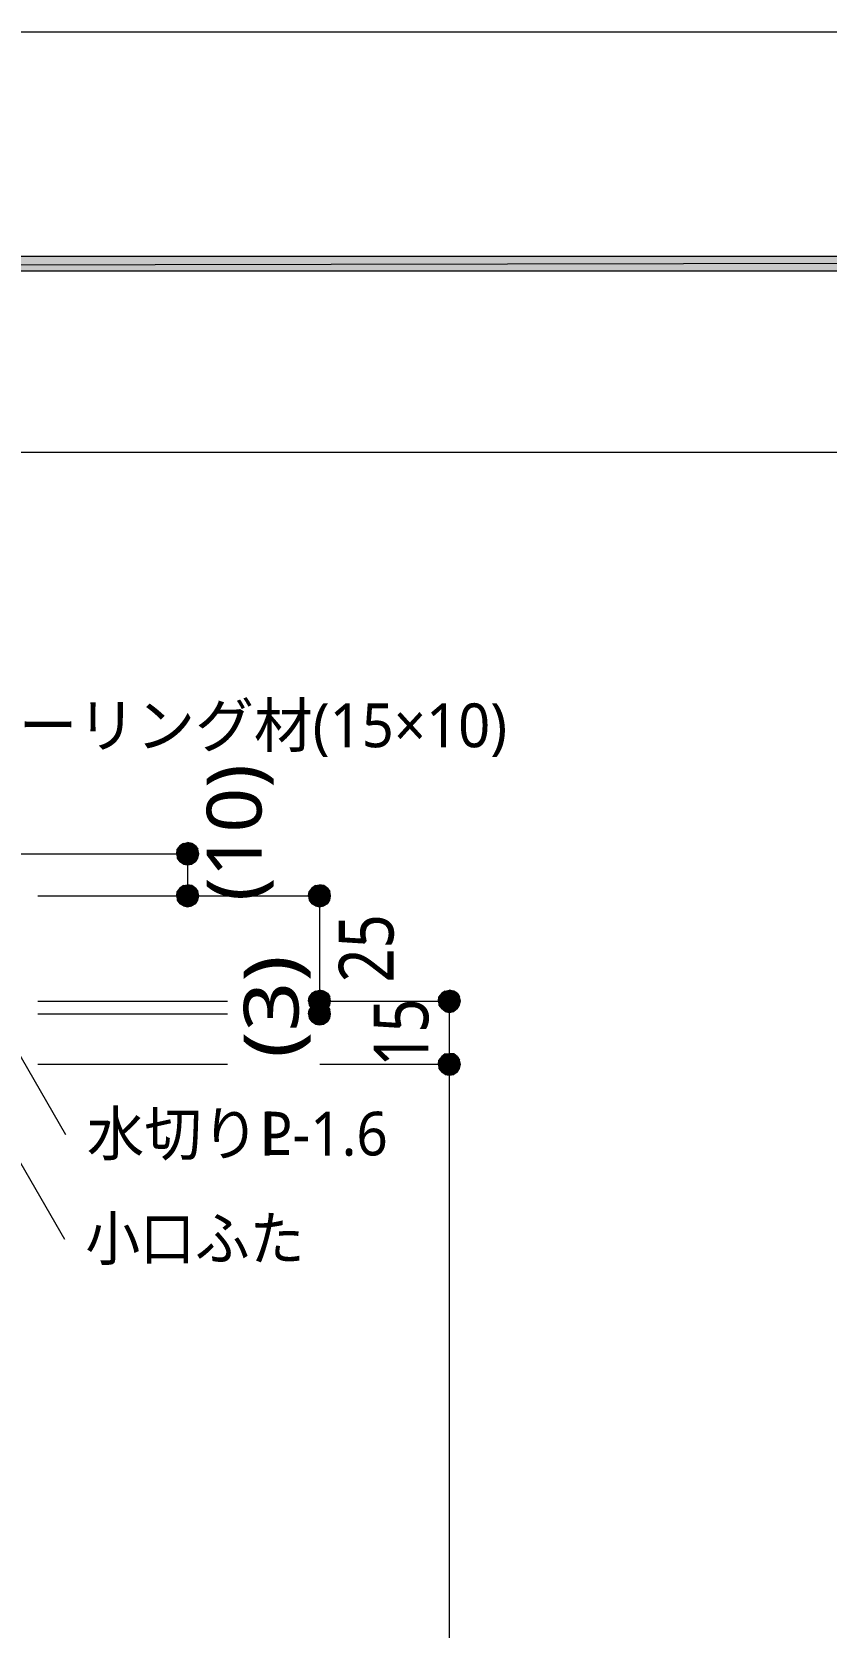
# Model space of a CAD drawing. Header units: millimetres. Extents: x 0 to 420, y 0 to 297.
# Drawn here: x 170.9 to 208.6, y 221.2 to 297 of the extents above; entities that cross this region are included whole.
import ezdxf
from ezdxf.enums import TextEntityAlignment as Align

# ---------------------------------------------------------------- set-up
doc = ezdxf.new("R2010")
doc.units = ezdxf.units.MM
doc.styles.add('kst32b', font='NotoSansJP-Variable.ttf')

msp = doc.modelspace()

# ---------------------------------------------------------------- hatches: boundary and pattern name
h = msp.add_hatch(color=7)
h.paths.add_polyline_path([(394.166, 285.623), (394.166, 286.321), (26.183, 285.623), (394.166, 285.623)])
h.paths.add_polyline_path([(394.166, 286.321), (26.183, 285.623), (26.183, 286.321), (394.166, 286.321)])
h = msp.add_hatch(color=7)
h.paths.add_polyline_path([(178.477, 258.424), (178.266, 258.466), (178.266, 257.937), (178.477, 258.424)])
h.paths.add_polyline_path([(178.266, 258.466), (178.266, 257.937), (178.075, 258.424), (178.266, 258.466)])
h.paths.add_polyline_path([(178.266, 257.937), (178.075, 258.424), (177.906, 258.318), (178.266, 257.937)])
h = msp.add_hatch(color=7)
h.paths.add_polyline_path([(178.795, 257.937), (178.753, 258.149), (178.266, 257.937), (178.795, 257.937)])
h.paths.add_polyline_path([(178.753, 258.149), (178.266, 257.937), (178.647, 258.318), (178.753, 258.149)])
h.paths.add_polyline_path([(178.266, 257.937), (178.647, 258.318), (178.477, 258.424), (178.266, 257.937)])
h = msp.add_hatch(color=7)
h.paths.add_polyline_path([(177.906, 258.318), (177.779, 258.149), (178.266, 257.937), (177.906, 258.318)])
h.paths.add_polyline_path([(177.779, 258.149), (178.266, 257.937), (177.758, 257.937), (177.779, 258.149)])
h.paths.add_polyline_path([(178.266, 257.937), (177.758, 257.937), (177.779, 257.725), (178.266, 257.937)])
h = msp.add_hatch(color=7)
h.paths.add_polyline_path([(177.779, 257.725), (177.906, 257.556), (178.266, 257.937), (177.779, 257.725)])
h.paths.add_polyline_path([(177.906, 257.556), (178.266, 257.937), (178.075, 257.45), (177.906, 257.556)])
h.paths.add_polyline_path([(178.266, 257.937), (178.075, 257.45), (178.266, 257.408), (178.266, 257.937)])
h = msp.add_hatch(color=7)
h.paths.add_polyline_path([(178.266, 257.408), (178.477, 257.45), (178.266, 257.937), (178.266, 257.408)])
h.paths.add_polyline_path([(178.477, 257.45), (178.266, 257.937), (178.647, 257.556), (178.477, 257.45)])
h.paths.add_polyline_path([(178.266, 257.937), (178.647, 257.556), (178.753, 257.725), (178.266, 257.937)])
for points in [[(178.753, 257.725), (178.795, 257.937), (178.266, 257.937), (178.753, 257.725)], [(178.753, 255.736), (178.795, 255.947), (178.266, 255.947), (178.753, 255.736)], [(185.018, 255.736), (185.06, 255.947), (184.531, 255.947), (185.018, 255.736)], [(185.018, 250.74), (185.06, 250.931), (184.531, 250.931), (185.018, 250.74)], [(191.177, 250.74), (191.22, 250.931), (190.691, 250.931), (191.177, 250.74)], [(185.018, 250.126), (185.06, 250.338), (184.531, 250.338), (185.018, 250.126)], [(191.177, 247.735), (191.22, 247.946), (190.691, 247.946), (191.177, 247.735)]]:
    msp.add_hatch(color=7).paths.add_polyline_path(points)
h = msp.add_hatch(color=7)
h.paths.add_polyline_path([(177.906, 256.307), (177.779, 256.138), (178.266, 255.947), (177.906, 256.307)])
h.paths.add_polyline_path([(177.779, 256.138), (178.266, 255.947), (177.758, 255.947), (177.779, 256.138)])
h.paths.add_polyline_path([(178.266, 255.947), (177.758, 255.947), (177.779, 255.736), (178.266, 255.947)])
h = msp.add_hatch(color=7)
h.paths.add_polyline_path([(178.477, 256.434), (178.266, 256.455), (178.266, 255.947), (178.477, 256.434)])
h.paths.add_polyline_path([(178.266, 256.455), (178.266, 255.947), (178.075, 256.434), (178.266, 256.455)])
h.paths.add_polyline_path([(178.266, 255.947), (178.075, 256.434), (177.906, 256.307), (178.266, 255.947)])
h = msp.add_hatch(color=7)
h.paths.add_polyline_path([(178.795, 255.947), (178.753, 256.138), (178.266, 255.947), (178.795, 255.947)])
h.paths.add_polyline_path([(178.753, 256.138), (178.266, 255.947), (178.647, 256.307), (178.753, 256.138)])
h.paths.add_polyline_path([(178.266, 255.947), (178.647, 256.307), (178.477, 256.434), (178.266, 255.947)])
h = msp.add_hatch(color=7)
h.paths.add_polyline_path([(184.171, 256.307), (184.044, 256.138), (184.531, 255.947), (184.171, 256.307)])
h.paths.add_polyline_path([(184.044, 256.138), (184.531, 255.947), (184.002, 255.947), (184.044, 256.138)])
h.paths.add_polyline_path([(184.531, 255.947), (184.002, 255.947), (184.044, 255.736), (184.531, 255.947)])
h = msp.add_hatch(color=7)
h.paths.add_polyline_path([(184.743, 256.434), (184.531, 256.455), (184.531, 255.947), (184.743, 256.434)])
h.paths.add_polyline_path([(184.531, 256.455), (184.531, 255.947), (184.341, 256.434), (184.531, 256.455)])
h.paths.add_polyline_path([(184.531, 255.947), (184.341, 256.434), (184.171, 256.307), (184.531, 255.947)])
h = msp.add_hatch(color=7)
h.paths.add_polyline_path([(185.06, 255.947), (185.018, 256.138), (184.531, 255.947), (185.06, 255.947)])
h.paths.add_polyline_path([(185.018, 256.138), (184.531, 255.947), (184.912, 256.307), (185.018, 256.138)])
h.paths.add_polyline_path([(184.531, 255.947), (184.912, 256.307), (184.743, 256.434), (184.531, 255.947)])
h = msp.add_hatch(color=7)
h.paths.add_polyline_path([(177.779, 255.736), (177.906, 255.566), (178.266, 255.947), (177.779, 255.736)])
h.paths.add_polyline_path([(177.906, 255.566), (178.266, 255.947), (178.075, 255.46), (177.906, 255.566)])
h.paths.add_polyline_path([(178.266, 255.947), (178.075, 255.46), (178.266, 255.418), (178.266, 255.947)])
h = msp.add_hatch(color=7)
h.paths.add_polyline_path([(178.266, 255.418), (178.477, 255.46), (178.266, 255.947), (178.266, 255.418)])
h.paths.add_polyline_path([(178.477, 255.46), (178.266, 255.947), (178.647, 255.566), (178.477, 255.46)])
h.paths.add_polyline_path([(178.266, 255.947), (178.647, 255.566), (178.753, 255.736), (178.266, 255.947)])
h = msp.add_hatch(color=7)
h.paths.add_polyline_path([(184.044, 255.736), (184.171, 255.566), (184.531, 255.947), (184.044, 255.736)])
h.paths.add_polyline_path([(184.171, 255.566), (184.531, 255.947), (184.341, 255.46), (184.171, 255.566)])
h.paths.add_polyline_path([(184.531, 255.947), (184.341, 255.46), (184.531, 255.418), (184.531, 255.947)])
h = msp.add_hatch(color=7)
h.paths.add_polyline_path([(184.531, 255.418), (184.743, 255.46), (184.531, 255.947), (184.531, 255.418)])
h.paths.add_polyline_path([(184.743, 255.46), (184.531, 255.947), (184.912, 255.566), (184.743, 255.46)])
h.paths.add_polyline_path([(184.531, 255.947), (184.912, 255.566), (185.018, 255.736), (184.531, 255.947)])
h = msp.add_hatch(color=7)
h.paths.add_polyline_path([(184.171, 251.312), (184.044, 251.142), (184.531, 250.931), (184.171, 251.312)])
h.paths.add_polyline_path([(184.044, 251.142), (184.531, 250.931), (184.002, 250.931), (184.044, 251.142)])
h.paths.add_polyline_path([(184.531, 250.931), (184.002, 250.931), (184.044, 250.74), (184.531, 250.931)])
h = msp.add_hatch(color=7)
h.paths.add_polyline_path([(184.044, 250.74), (184.171, 250.571), (184.531, 250.931), (184.044, 250.74)])
h.paths.add_polyline_path([(184.171, 250.571), (184.531, 250.931), (184.341, 250.444), (184.171, 250.571)])
h.paths.add_polyline_path([(184.531, 250.931), (184.341, 250.444), (184.531, 250.402), (184.531, 250.931)])
h = msp.add_hatch(color=7)
h.paths.add_polyline_path([(184.743, 251.418), (184.531, 251.46), (184.531, 250.931), (184.743, 251.418)])
h.paths.add_polyline_path([(184.531, 251.46), (184.531, 250.931), (184.341, 251.418), (184.531, 251.46)])
h.paths.add_polyline_path([(184.531, 250.931), (184.341, 251.418), (184.171, 251.312), (184.531, 250.931)])
h = msp.add_hatch(color=7)
h.paths.add_polyline_path([(184.743, 250.825), (184.531, 250.867), (184.531, 250.338), (184.743, 250.825)])
h.paths.add_polyline_path([(184.531, 250.867), (184.531, 250.338), (184.341, 250.825), (184.531, 250.867)])
h.paths.add_polyline_path([(184.531, 250.338), (184.341, 250.825), (184.171, 250.719), (184.531, 250.338)])
h = msp.add_hatch(color=7)
h.paths.add_polyline_path([(185.06, 250.931), (185.018, 251.142), (184.531, 250.931), (185.06, 250.931)])
h.paths.add_polyline_path([(185.018, 251.142), (184.531, 250.931), (184.912, 251.312), (185.018, 251.142)])
h.paths.add_polyline_path([(184.531, 250.931), (184.912, 251.312), (184.743, 251.418), (184.531, 250.931)])
h = msp.add_hatch(color=7)
h.paths.add_polyline_path([(184.531, 250.402), (184.743, 250.444), (184.531, 250.931), (184.531, 250.402)])
h.paths.add_polyline_path([(184.743, 250.444), (184.531, 250.931), (184.912, 250.571), (184.743, 250.444)])
h.paths.add_polyline_path([(184.531, 250.931), (184.912, 250.571), (185.018, 250.74), (184.531, 250.931)])
h = msp.add_hatch(color=7)
h.paths.add_polyline_path([(185.06, 250.338), (185.018, 250.529), (184.531, 250.338), (185.06, 250.338)])
h.paths.add_polyline_path([(185.018, 250.529), (184.531, 250.338), (184.912, 250.719), (185.018, 250.529)])
h.paths.add_polyline_path([(184.531, 250.338), (184.912, 250.719), (184.743, 250.825), (184.531, 250.338)])
h = msp.add_hatch(color=7)
h.paths.add_polyline_path([(190.331, 251.312), (190.204, 251.142), (190.691, 250.931), (190.331, 251.312)])
h.paths.add_polyline_path([(190.204, 251.142), (190.691, 250.931), (190.183, 250.931), (190.204, 251.142)])
h.paths.add_polyline_path([(190.691, 250.931), (190.183, 250.931), (190.204, 250.74), (190.691, 250.931)])
h = msp.add_hatch(color=7)
h.paths.add_polyline_path([(190.204, 250.74), (190.331, 250.571), (190.691, 250.931), (190.204, 250.74)])
h.paths.add_polyline_path([(190.331, 250.571), (190.691, 250.931), (190.5, 250.444), (190.331, 250.571)])
h.paths.add_polyline_path([(190.691, 250.931), (190.5, 250.444), (190.691, 250.402), (190.691, 250.931)])
h = msp.add_hatch(color=7)
h.paths.add_polyline_path([(190.902, 251.418), (190.691, 251.46), (190.691, 250.931), (190.902, 251.418)])
h.paths.add_polyline_path([(190.691, 251.46), (190.691, 250.931), (190.5, 251.418), (190.691, 251.46)])
h.paths.add_polyline_path([(190.691, 250.931), (190.5, 251.418), (190.331, 251.312), (190.691, 250.931)])
h = msp.add_hatch(color=7)
h.paths.add_polyline_path([(191.22, 250.931), (191.177, 251.142), (190.691, 250.931), (191.22, 250.931)])
h.paths.add_polyline_path([(191.177, 251.142), (190.691, 250.931), (191.071, 251.312), (191.177, 251.142)])
h.paths.add_polyline_path([(190.691, 250.931), (191.071, 251.312), (190.902, 251.418), (190.691, 250.931)])
h = msp.add_hatch(color=7)
h.paths.add_polyline_path([(190.691, 250.402), (190.902, 250.444), (190.691, 250.931), (190.691, 250.402)])
h.paths.add_polyline_path([(190.902, 250.444), (190.691, 250.931), (191.071, 250.571), (190.902, 250.444)])
h.paths.add_polyline_path([(190.691, 250.931), (191.071, 250.571), (191.177, 250.74), (190.691, 250.931)])
h = msp.add_hatch(color=7)
h.paths.add_polyline_path([(184.171, 250.719), (184.044, 250.529), (184.531, 250.338), (184.171, 250.719)])
h.paths.add_polyline_path([(184.044, 250.529), (184.531, 250.338), (184.002, 250.338), (184.044, 250.529)])
h.paths.add_polyline_path([(184.531, 250.338), (184.002, 250.338), (184.044, 250.126), (184.531, 250.338)])
h = msp.add_hatch(color=7)
h.paths.add_polyline_path([(184.044, 250.126), (184.171, 249.957), (184.531, 250.338), (184.044, 250.126)])
h.paths.add_polyline_path([(184.171, 249.957), (184.531, 250.338), (184.341, 249.851), (184.171, 249.957)])
h.paths.add_polyline_path([(184.531, 250.338), (184.341, 249.851), (184.531, 249.809), (184.531, 250.338)])
h = msp.add_hatch(color=7)
h.paths.add_polyline_path([(184.531, 249.809), (184.743, 249.851), (184.531, 250.338), (184.531, 249.809)])
h.paths.add_polyline_path([(184.743, 249.851), (184.531, 250.338), (184.912, 249.957), (184.743, 249.851)])
h.paths.add_polyline_path([(184.531, 250.338), (184.912, 249.957), (185.018, 250.126), (184.531, 250.338)])
h = msp.add_hatch(color=7)
h.paths.add_polyline_path([(190.331, 248.306), (190.204, 248.137), (190.691, 247.946), (190.331, 248.306)])
h.paths.add_polyline_path([(190.204, 248.137), (190.691, 247.946), (190.183, 247.946), (190.204, 248.137)])
h.paths.add_polyline_path([(190.691, 247.946), (190.183, 247.946), (190.204, 247.735), (190.691, 247.946)])
h = msp.add_hatch(color=7)
h.paths.add_polyline_path([(190.204, 247.735), (190.331, 247.565), (190.691, 247.946), (190.204, 247.735)])
h.paths.add_polyline_path([(190.331, 247.565), (190.691, 247.946), (190.5, 247.459), (190.331, 247.565)])
h.paths.add_polyline_path([(190.691, 247.946), (190.5, 247.459), (190.691, 247.417), (190.691, 247.946)])
h = msp.add_hatch(color=7)
h.paths.add_polyline_path([(190.902, 248.433), (190.691, 248.454), (190.691, 247.946), (190.902, 248.433)])
h.paths.add_polyline_path([(190.691, 248.454), (190.691, 247.946), (190.5, 248.433), (190.691, 248.454)])
h.paths.add_polyline_path([(190.691, 247.946), (190.5, 248.433), (190.331, 248.306), (190.691, 247.946)])
h = msp.add_hatch(color=7)
h.paths.add_polyline_path([(191.22, 247.946), (191.177, 248.137), (190.691, 247.946), (191.22, 247.946)])
h.paths.add_polyline_path([(191.177, 248.137), (190.691, 247.946), (191.071, 248.306), (191.177, 248.137)])
h.paths.add_polyline_path([(190.691, 247.946), (191.071, 248.306), (190.902, 248.433), (190.691, 247.946)])
h = msp.add_hatch(color=7)
h.paths.add_polyline_path([(190.691, 247.417), (190.902, 247.459), (190.691, 247.946), (190.691, 247.417)])
h.paths.add_polyline_path([(190.902, 247.459), (190.691, 247.946), (191.071, 247.565), (190.902, 247.459)])
h.paths.add_polyline_path([(190.691, 247.946), (191.071, 247.565), (191.177, 247.735), (190.691, 247.946)])

# ---------------------------------------------------------------- linework, layer by layer
at = {"lineweight": 13}
msp.add_lwpolyline([(0.191, 0), (0.191, 296.968), (420.158, 296.968), (420.158, 0)], close=True, dxfattribs=at)
at = {"lineweight": 0}
for points in [[(394.166, 285.623), (394.166, 286.321), (26.183, 285.623)], [(394.166, 286.321), (26.183, 285.623), (26.183, 286.321)], [(178.266, 257.937), (178.075, 258.424), (177.906, 258.318)], [(178.266, 258.466), (178.266, 257.937), (178.075, 258.424)], [(178.477, 258.424), (178.266, 258.466), (178.266, 257.937)], [(178.266, 257.937), (178.647, 258.318), (178.477, 258.424)], [(177.779, 258.149), (178.266, 257.937), (177.758, 257.937)], [(178.266, 257.937), (177.758, 257.937), (177.779, 257.725)], [(177.906, 258.318), (177.779, 258.149), (178.266, 257.937)], [(177.779, 257.725), (177.906, 257.556), (178.266, 257.937)], [(177.906, 257.556), (178.266, 257.937), (178.075, 257.45)], [(178.266, 257.937), (178.075, 257.45), (178.266, 257.408)], [(178.753, 258.149), (178.266, 257.937), (178.647, 258.318)], [(178.795, 257.937), (178.753, 258.149), (178.266, 257.937)], [(178.266, 257.408), (178.477, 257.45), (178.266, 257.937)], [(178.477, 257.45), (178.266, 257.937), (178.647, 257.556)], [(178.266, 257.937), (178.647, 257.556), (178.753, 257.725)], [(178.753, 257.725), (178.795, 257.937), (178.266, 257.937)], [(177.779, 256.138), (178.266, 255.947), (177.758, 255.947)], [(177.906, 256.307), (177.779, 256.138), (178.266, 255.947)], [(178.266, 255.947), (178.075, 256.434), (177.906, 256.307)], [(178.266, 256.455), (178.266, 255.947), (178.075, 256.434)], [(178.477, 256.434), (178.266, 256.455), (178.266, 255.947)], [(178.266, 255.947), (178.647, 256.307), (178.477, 256.434)], [(178.753, 256.138), (178.266, 255.947), (178.647, 256.307)], [(178.795, 255.947), (178.753, 256.138), (178.266, 255.947)], [(184.044, 256.138), (184.531, 255.947), (184.002, 255.947)], [(184.171, 256.307), (184.044, 256.138), (184.531, 255.947)], [(184.531, 255.947), (184.341, 256.434), (184.171, 256.307)], [(184.531, 256.455), (184.531, 255.947), (184.341, 256.434)], [(184.743, 256.434), (184.531, 256.455), (184.531, 255.947)], [(184.531, 255.947), (184.912, 256.307), (184.743, 256.434)], [(185.018, 256.138), (184.531, 255.947), (184.912, 256.307)], [(185.06, 255.947), (185.018, 256.138), (184.531, 255.947)], [(178.266, 255.947), (177.758, 255.947), (177.779, 255.736)], [(177.779, 255.736), (177.906, 255.566), (178.266, 255.947)], [(177.906, 255.566), (178.266, 255.947), (178.075, 255.46)], [(178.266, 255.947), (178.075, 255.46), (178.266, 255.418)], [(178.266, 255.418), (178.477, 255.46), (178.266, 255.947)], [(178.477, 255.46), (178.266, 255.947), (178.647, 255.566)], [(178.266, 255.947), (178.647, 255.566), (178.753, 255.736)], [(178.753, 255.736), (178.795, 255.947), (178.266, 255.947)], [(184.531, 255.947), (184.002, 255.947), (184.044, 255.736)], [(184.044, 255.736), (184.171, 255.566), (184.531, 255.947)], [(184.171, 255.566), (184.531, 255.947), (184.341, 255.46)], [(184.531, 255.947), (184.341, 255.46), (184.531, 255.418)], [(184.531, 255.418), (184.743, 255.46), (184.531, 255.947)], [(184.743, 255.46), (184.531, 255.947), (184.912, 255.566)], [(184.531, 255.947), (184.912, 255.566), (185.018, 255.736)], [(185.018, 255.736), (185.06, 255.947), (184.531, 255.947)], [(184.044, 251.142), (184.531, 250.931), (184.002, 250.931)], [(184.531, 250.931), (184.002, 250.931), (184.044, 250.74)], [(184.171, 251.312), (184.044, 251.142), (184.531, 250.931)], [(184.044, 250.74), (184.171, 250.571), (184.531, 250.931)], [(184.531, 250.931), (184.341, 251.418), (184.171, 251.312)], [(184.171, 250.571), (184.531, 250.931), (184.341, 250.444)], [(184.531, 250.338), (184.341, 250.825), (184.171, 250.719)], [(184.531, 251.46), (184.531, 250.931), (184.341, 251.418)], [(184.531, 250.931), (184.341, 250.444), (184.531, 250.402)], [(184.531, 250.867), (184.531, 250.338), (184.341, 250.825)], [(184.743, 251.418), (184.531, 251.46), (184.531, 250.931)], [(184.531, 250.931), (184.912, 251.312), (184.743, 251.418)], [(185.018, 251.142), (184.531, 250.931), (184.912, 251.312)], [(185.06, 250.931), (185.018, 251.142), (184.531, 250.931)], [(184.531, 250.402), (184.743, 250.444), (184.531, 250.931)], [(184.743, 250.444), (184.531, 250.931), (184.912, 250.571)], [(184.531, 250.931), (184.912, 250.571), (185.018, 250.74)], [(185.018, 250.74), (185.06, 250.931), (184.531, 250.931)], [(184.743, 250.825), (184.531, 250.867), (184.531, 250.338)], [(184.531, 250.338), (184.912, 250.719), (184.743, 250.825)], [(190.204, 251.142), (190.691, 250.931), (190.183, 250.931)], [(190.691, 250.931), (190.183, 250.931), (190.204, 250.74)], [(190.331, 251.312), (190.204, 251.142), (190.691, 250.931)], [(190.204, 250.74), (190.331, 250.571), (190.691, 250.931)], [(190.691, 250.931), (190.5, 251.418), (190.331, 251.312)], [(190.331, 250.571), (190.691, 250.931), (190.5, 250.444)], [(190.691, 251.46), (190.691, 250.931), (190.5, 251.418)], [(190.691, 250.931), (190.5, 250.444), (190.691, 250.402)], [(190.902, 251.418), (190.691, 251.46), (190.691, 250.931)], [(190.691, 250.931), (191.071, 251.312), (190.902, 251.418)], [(191.177, 251.142), (190.691, 250.931), (191.071, 251.312)], [(191.22, 250.931), (191.177, 251.142), (190.691, 250.931)], [(190.691, 250.402), (190.902, 250.444), (190.691, 250.931)], [(190.902, 250.444), (190.691, 250.931), (191.071, 250.571)], [(190.691, 250.931), (191.071, 250.571), (191.177, 250.74)], [(191.177, 250.74), (191.22, 250.931), (190.691, 250.931)], [(184.044, 250.529), (184.531, 250.338), (184.002, 250.338)], [(184.531, 250.338), (184.002, 250.338), (184.044, 250.126)], [(184.171, 250.719), (184.044, 250.529), (184.531, 250.338)], [(184.044, 250.126), (184.171, 249.957), (184.531, 250.338)], [(184.171, 249.957), (184.531, 250.338), (184.341, 249.851)], [(184.531, 250.338), (184.341, 249.851), (184.531, 249.809)], [(185.018, 250.529), (184.531, 250.338), (184.912, 250.719)], [(185.06, 250.338), (185.018, 250.529), (184.531, 250.338)], [(184.531, 249.809), (184.743, 249.851), (184.531, 250.338)], [(184.743, 249.851), (184.531, 250.338), (184.912, 249.957)], [(184.531, 250.338), (184.912, 249.957), (185.018, 250.126)], [(185.018, 250.126), (185.06, 250.338), (184.531, 250.338)], [(190.204, 248.137), (190.691, 247.946), (190.183, 247.946)], [(190.691, 247.946), (190.183, 247.946), (190.204, 247.735)], [(190.331, 248.306), (190.204, 248.137), (190.691, 247.946)], [(190.204, 247.735), (190.331, 247.565), (190.691, 247.946)], [(190.691, 247.946), (190.5, 248.433), (190.331, 248.306)], [(190.331, 247.565), (190.691, 247.946), (190.5, 247.459)], [(190.691, 248.454), (190.691, 247.946), (190.5, 248.433)], [(190.691, 247.946), (190.5, 247.459), (190.691, 247.417)], [(190.902, 248.433), (190.691, 248.454), (190.691, 247.946)], [(190.691, 247.946), (191.071, 248.306), (190.902, 248.433)], [(191.177, 248.137), (190.691, 247.946), (191.071, 248.306)], [(191.22, 247.946), (191.177, 248.137), (190.691, 247.946)], [(190.691, 247.417), (190.902, 247.459), (190.691, 247.946)], [(190.902, 247.459), (190.691, 247.946), (191.071, 247.565)], [(190.691, 247.946), (191.071, 247.565), (191.177, 247.735)], [(191.177, 247.735), (191.22, 247.946), (190.691, 247.946)]]:
    msp.add_lwpolyline(points, close=True, dxfattribs=at)
at = {"lineweight": 13}
for points in [[(394.166, 276.987), (26.183, 276.987)], [(166.285, 257.937), (178.266, 257.937)], [(178.266, 257.937), (178.266, 255.947)], [(165.481, 256.73), (172.466, 244.602)], [(171.154, 255.947), (184.531, 255.947)], [(184.531, 255.947), (184.531, 250.931), (184.531, 250.338)], [(165.418, 251.756), (172.424, 239.628)], [(171.154, 250.931), (180.171, 250.931)], [(184.552, 250.931), (190.691, 250.931)], [(190.691, 250.931), (190.691, 247.946)], [(171.154, 250.338), (180.171, 250.338)], [(171.154, 247.946), (180.171, 247.946)], [(184.552, 247.946), (190.691, 247.946)], [(190.691, 247.946), (190.691, 199.475)]]:
    msp.add_lwpolyline(points, dxfattribs=at)

# ---------------------------------------------------------------- texts
at = {"style": 'kst32b'}
for s, height, p, p2 in [('シーリング材(15×10)', 2.07913, (167.45, 262.996), (193.439, 262.996)), ('(10)', 2.5989, (181.779, 255.693), (181.779, 262.191)), ('25', 2.5989, (188.045, 251.82), (188.045, 255.068)), ('(3)', 2.5989, (183.536, 248.243), (183.536, 253.116)), ('15', 2.5989, (189.696, 247.819), (189.696, 251.068)), ('水切りP-1.6', 2.0791, (173.482, 243.607), (187.776, 243.607)), ('小口ふた', 2.0791, (173.419, 238.633), (183.814, 238.633))]:
    msp.add_text(s, height=height, dxfattribs=at).set_placement(p, p2, align=Align.FIT)
msp.add_text('L', height=2.079, dxfattribs=at).set_placement((181.737, 243.628))

doc.saveas('drawing.dxf')
